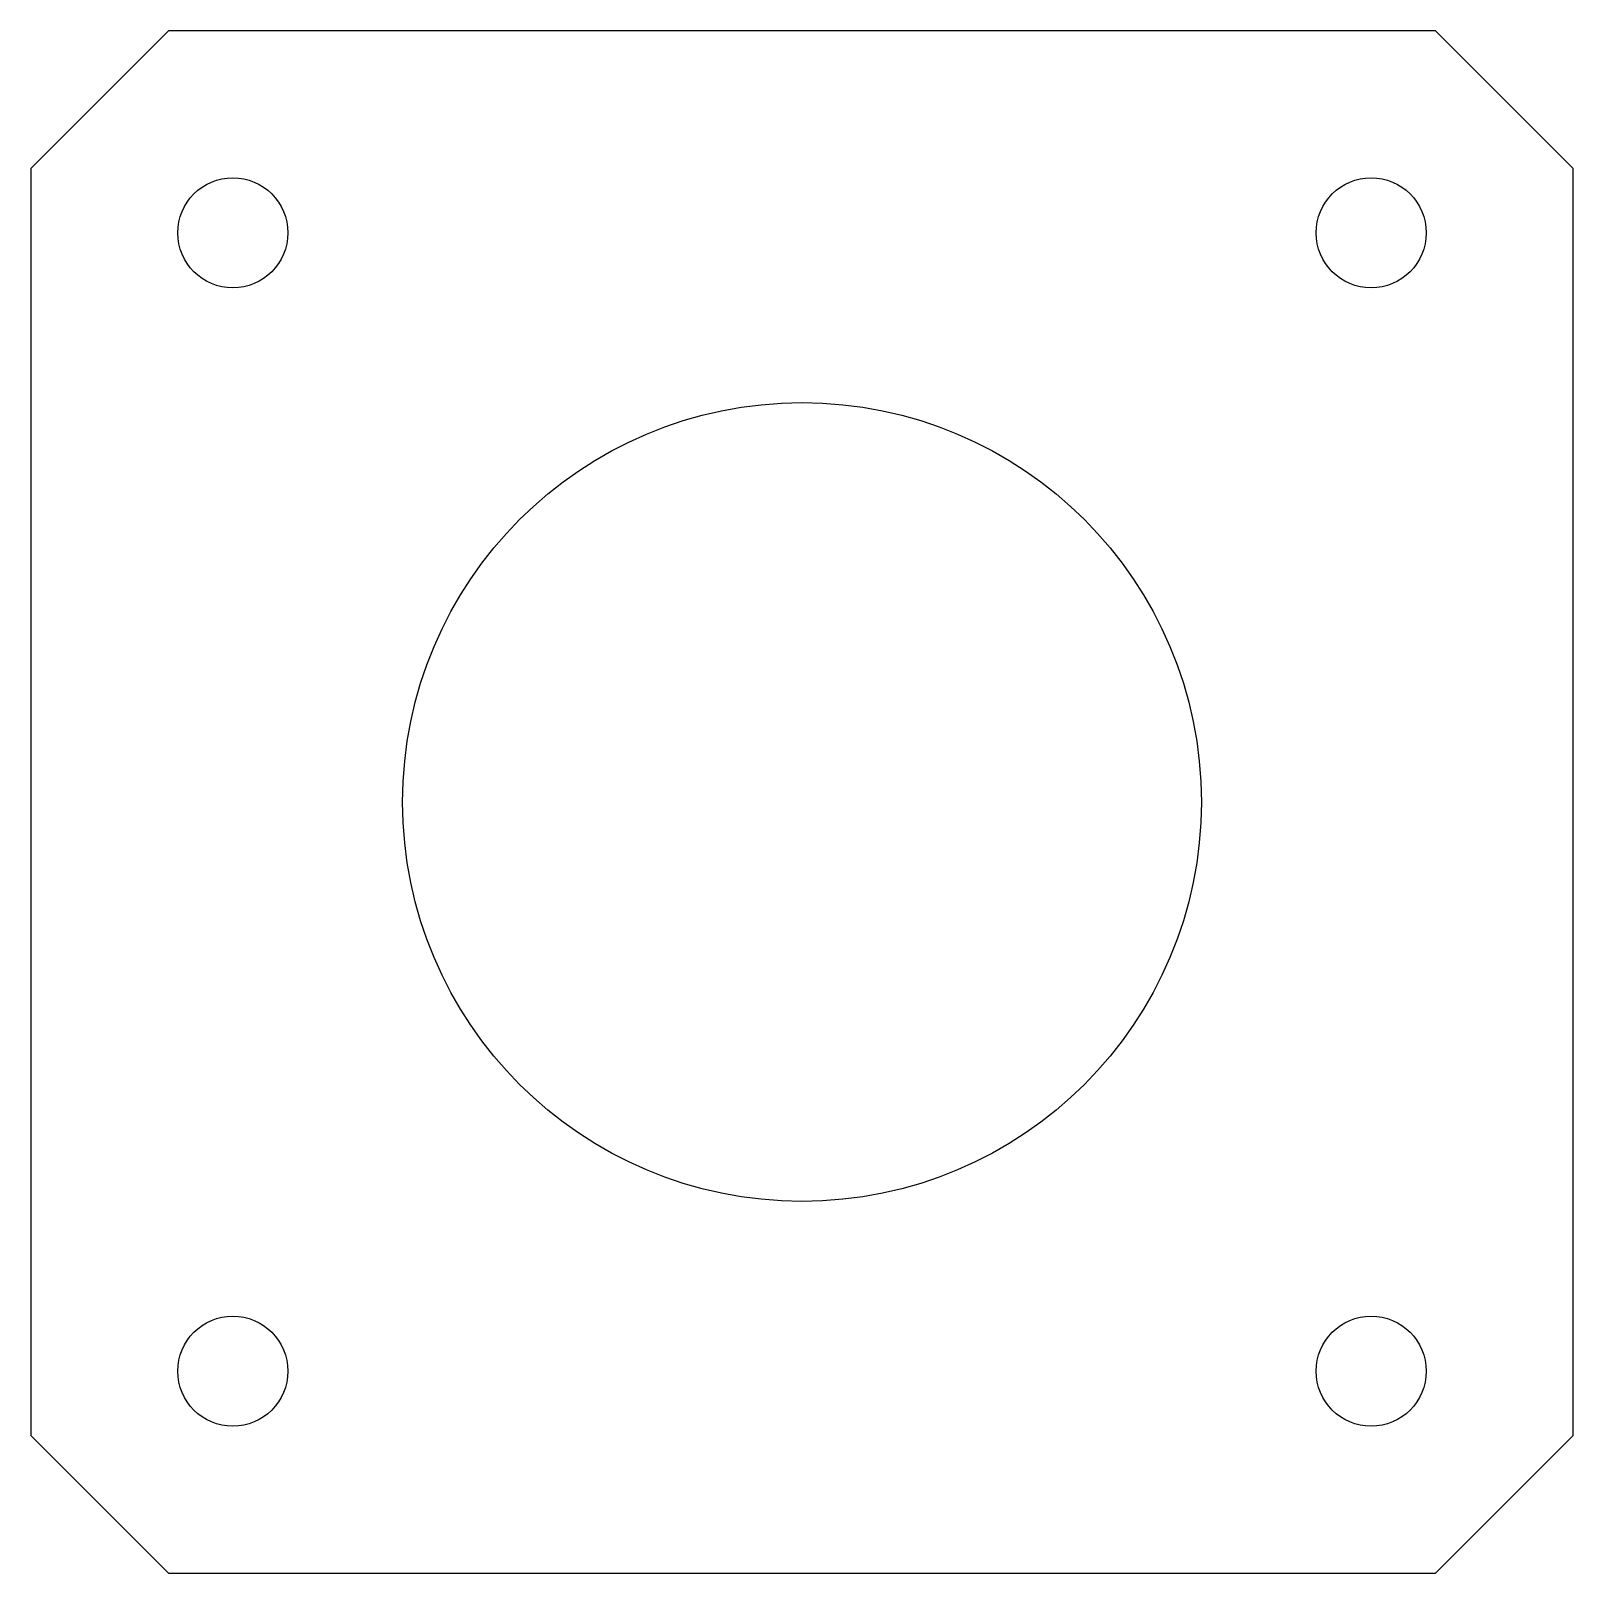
# Model space of a CAD drawing. Header units: millimetres. Extents: x -21 to 21, y -21 to 21.
import ezdxf

# ---------------------------------------------------------------- set-up
doc = ezdxf.new("R2010")
doc.units = ezdxf.units.MM

msp = doc.modelspace()

# ---------------------------------------------------------------- linework, layer by layer
at = {"color": 7, "linetype": 'Continuous', "lineweight": 25}
for p, q in [((-17.25, 21), (-21, 17.25)), ((17.25, 21), (-17.25, 21)), ((21, 17.25), (17.25, 21)), ((-21, 17.25), (-21, -17.25)), ((21, -17.25), (21, 17.25)), ((-21, -17.25), (-17.25, -21)), ((17.25, -21), (21, -17.25)), ((-17.25, -21), (17.25, -21))]:
    msp.add_line(p, q, dxfattribs=at)
for centre, radius in [((-15.5, 15.5), 1.5), ((15.5, 15.5), 1.5), ((0, 0), 10.875), ((-15.5, -15.5), 1.5), ((15.5, -15.5), 1.5)]:
    msp.add_circle(centre, radius, dxfattribs=at)

doc.saveas('drawing.dxf')
